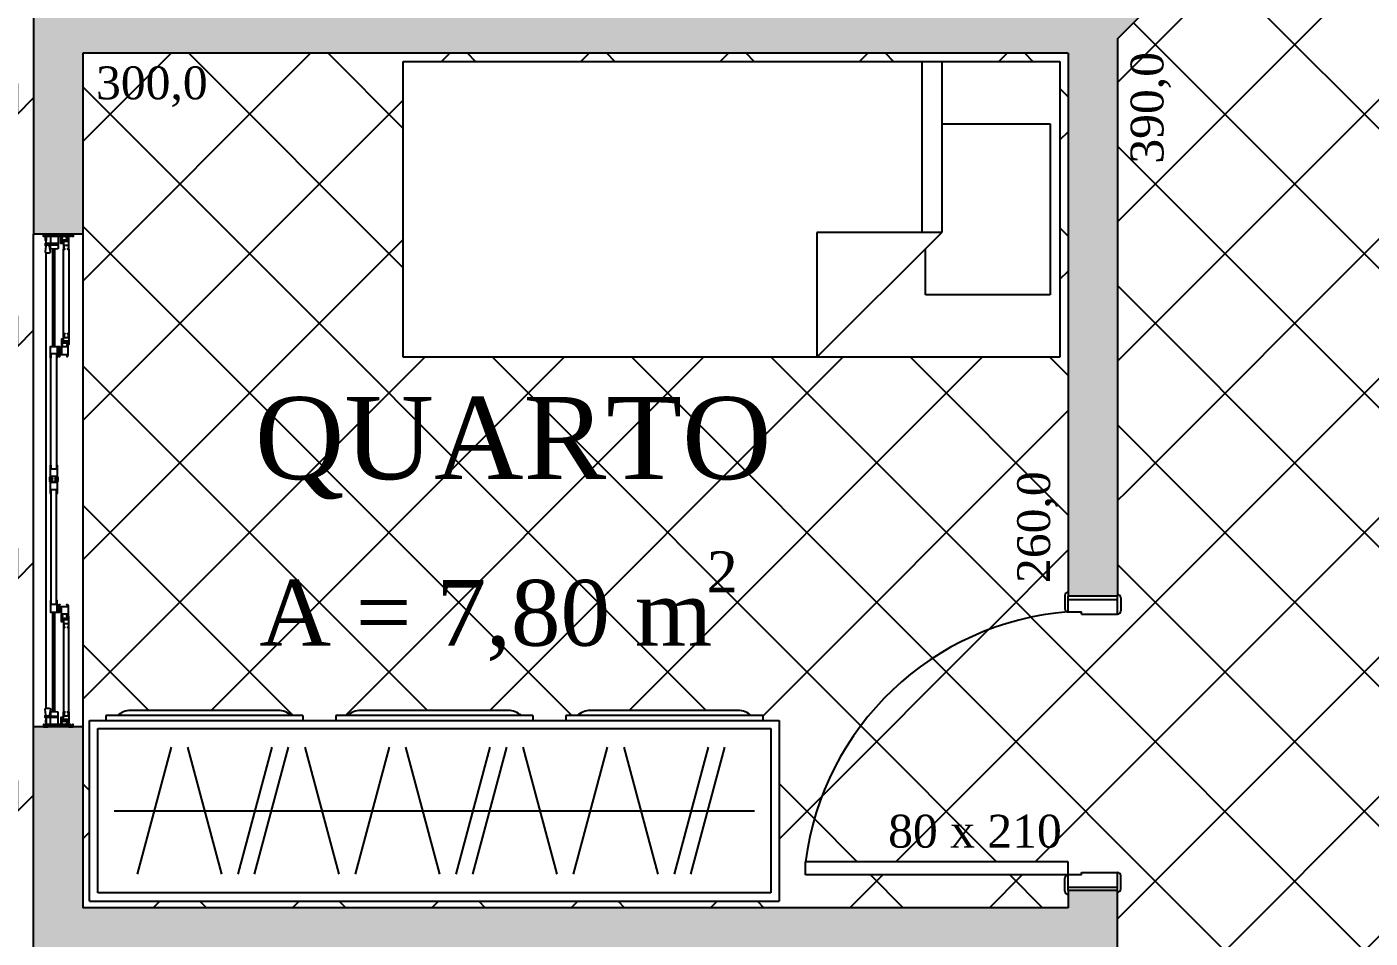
# Model space of a CAD drawing. Header units: millimetres. Extents: x 5728 to 12128, y -948 to 8052.
# Drawn here: x 6296.2 to 6705.2, y 5476.9 to 5754.2 of the extents above; entities that cross this region are included whole.
import ezdxf
from ezdxf.enums import TextEntityAlignment as Align

# ---------------------------------------------------------------- set-up
doc = ezdxf.new("R2010")
doc.units = ezdxf.units.MM
doc.header["$MEASUREMENT"] = 0
for name, color, linetype in [('001 - 0.150 Color', 1, 'Continuous'), ('003 - 0.250 Color', 3, 'Continuous'), ('004 - 0.150 Color', 4, 'Continuous'), ('005 - 0.350 Color', 5, 'Continuous'), ('007 - 0.200', 7, 'Continuous'), ('253 - 0.150 Color', 253, 'Continuous')]:
    doc.layers.add(name, color=color, linetype=linetype)
doc.styles.add('style4', font='romantic.ttf')

msp = doc.modelspace()

# ---------------------------------------------------------------- hatches: boundary and pattern name
at = {"layer": '003 - 0.250 Color', "ltscale": 2.5}
h = msp.add_hatch(dxfattribs=at)
h.set_pattern_fill('GRASS', color=256, scale=50, style=0)
h.paths.add_polyline_path([(7193.98, 6626.81), (6098.23, 6089.81), (6098.23, 5196.13), (6298.23, 5196.13), (6298.23, 5266.13), (6298.23, 5416.13), (6298.23, 5541.13), (6298.23, 5691.13), (6298.23, 5761.13), (6403.23, 5761.13), (6403.23, 5822.5), (6520.04, 5939.32), (6562.47, 5981.74), (6636.85, 6056.13), (6698.23, 6056.13), (6698.23, 6161.13), (6768.23, 6161.13), (6918.23, 6161.13), (7043.23, 6161.13), (7193.23, 6161.13), (7263.23, 6161.13), (7263.23, 5846.13), (7363.23, 5846.13), (7363.23, 5788.63), (7363.23, 5688.63), (7363.23, 5571.13), (7363.23, 5421.13), (7363.23, 5346.13), (7113.23, 5346.13), (7113.23, 5289.88), (7788.08, 5289.88), (7788.08, 5414.56), (7392.01, 6222.73)])
h.paths.add_polyline_path([(7365.02, 5543.59), (7365.02, 5442.25), (7380.59, 5442.25), (7380.59, 5543.59)], flags=24)
h.paths.add_polyline_path([(7365.06, 5787.94), (7365.06, 5686.68), (7380.39, 5686.68), (7380.39, 5787.94)], flags=24)
h.paths.add_polyline_path([(6508.7, 5932.67), (6569.9, 5993.87), (6558.88, 6004.89), (6497.68, 5943.68)], flags=24)
h.paths.add_polyline_path([(6802.81, 6162.76), (6896.82, 6162.76), (6896.82, 6178.52), (6802.81, 6178.52)], flags=24)
h.paths.add_polyline_path([(7077.81, 6162.76), (7171.82, 6162.76), (7171.82, 6178.52), (7077.81, 6178.52)], flags=24)
h.paths.add_polyline_path([(6296.6, 5575.71), (6296.6, 5669.72), (6280.84, 5669.72), (6280.84, 5575.71)], flags=24)
h.paths.add_polyline_path([(6296.6, 5300.71), (6296.6, 5394.72), (6280.84, 5394.72), (6280.84, 5300.71)], flags=24)
at = {"layer": '005 - 0.350 Color', "ltscale": 2.5}
for points in [[(6530.65, 5928.71), (6527.31, 5932.05, -0.003026), (6527.31, 5932.05), (6520.04, 5939.32), (6403.23, 5822.5), (6403.23, 5761.13), (6298.23, 5761.13), (6298.23, 5691.13), (6313.23, 5691.13), (6313.23, 5746.13), (6613.23, 5746.13), (6613.23, 5580.93), (6628.23, 5580.93), (6628.23, 5750.52), (6648.88, 5771.16), (6638.27, 5781.77), (6617.63, 5761.13), (6418.23, 5761.13), (6418.23, 5816.29)], [(6313.23, 5541.13), (6298.23, 5541.13), (6298.23, 5416.13), (6313.23, 5416.13), (6313.23, 5471.13), (6613.23, 5471.13), (6613.23, 5465.93), (6628.23, 5465.93), (6628.23, 5491.33), (6613.23, 5491.33), (6613.23, 5486.13), (6313.23, 5486.13)]]:
    msp.add_hatch(color=256, dxfattribs=at).paths.add_polyline_path(points)
at = {"layer": '253 - 0.150 Color', "ltscale": 2.5}
h = msp.add_hatch(dxfattribs=at)
h.set_pattern_fill('NET', color=256, scale=240, angle=45, style=0)
h.paths.add_polyline_path([(7098.23, 5831.13), (7083.53, 5831.13, -0.414214), (7082.53, 5830.13), (7078.53, 5830.13, -0.414214), (7077.53, 5831.13), (7077.53, 5842.13), (7078.23, 5842.13), (7078.23, 5846.13, 0.35555), (7002.23, 5926.13), (7002.23, 5846.13), (6998.23, 5846.13), (6998.23, 5842.13), (6998.93, 5842.13), (6998.93, 5831.13, -0.414214), (6997.93, 5830.13), (6993.93, 5830.13, -0.414214), (6992.93, 5831.13), (6968.53, 5831.13, -0.414214), (6967.53, 5830.13), (6963.53, 5830.13, -0.414214), (6962.53, 5831.13), (6962.53, 5842.13), (6963.23, 5842.13), (6963.23, 5846.13), (6959.23, 5846.13), (6959.23, 5926.13, 0.35555), (6883.23, 5846.13), (6883.23, 5842.13), (6883.93, 5842.13), (6883.93, 5831.13, -0.414214), (6882.93, 5830.13), (6878.93, 5830.13, -0.414214), (6877.93, 5831.13), (6708.84, 5831.13), (6705.52, 5827.8, -0.414214), (6705.52, 5826.39), (6702.69, 5823.56, -0.414214), (6701.27, 5823.56), (6693.5, 5831.34), (6693.99, 5831.83), (6691.16, 5834.66), (6687.16, 5834.66), (6687.16, 5904.66, 0.661173), (6641.64, 5785.19, -0.009594), (6641.66, 5785.16), (6644.49, 5782.34), (6644.99, 5782.83), (6652.77, 5775.05, -0.414214), (6652.77, 5773.64), (6649.94, 5770.81, -0.414214), (6648.52, 5770.81), (6628.23, 5750.52), (7051.23, 5750.52), (7051.23, 5752.28), (7096.23, 5752.28), (7096.23, 5750.52), (7098.23, 5750.52)])
h.paths.add_polyline_path([(7048.73, 5746.03), (7051.23, 5746.03), (7051.23, 5750.52), (6628.23, 5750.52), (6628.23, 5612.71), (6750.13, 5612.71, -0.099811), (6770.13, 5713.53), (6830.13, 5713.53, -0.414214), (6835.13, 5708.53), (6835.13, 5703.53, -0.350338), (6831.23, 5698.65), (6831.23, 5612.71), (7031.23, 5612.71), (7031.23, 5658.42), (7051.23, 5669.97), (7051.23, 5677.53), (7048.73, 5677.53), (7048.73, 5710.53), (7051.23, 5710.53), (7051.23, 5713.03), (7048.73, 5713.03)])
h.paths.add_polyline_path([(6648.68, 5779.22), (6648.68, 5823.64), (6674.48, 5823.64), (6674.48, 5779.22)], flags=24)
h.paths.add_polyline_path([(7100.08, 5791.81), (7100.08, 5831.16), (7081.89, 5831.16), (7081.89, 5791.81)], flags=9)
h.paths.add_polyline_path([(6709.81, 5811.98), (6749.16, 5811.98), (6749.16, 5830.17), (6709.81, 5830.17)], flags=24)
h.paths.add_polyline_path([(6686.84, 5845.17), (6686.84, 5902.05), (6671.51, 5902.05), (6671.51, 5845.17)], flags=24)
h.paths.add_polyline_path([(7018.47, 5844.66), (7018.47, 5901.54), (7003.13, 5901.54), (7003.13, 5844.66)], flags=24)
h.paths.add_polyline_path([(6959.22, 5844.66), (6959.22, 5901.54), (6943.88, 5901.54), (6943.88, 5844.66)], flags=24)
h.paths.add_polyline_path([(6850.18, 5634.66), (7018.04, 5634.66), (7018.04, 5672.94), (6850.18, 5672.94)], flags=24)
h.paths.add_polyline_path([(6869.17, 5594.66), (6999.05, 5594.66), (6999.05, 5632.94), (6869.17, 5632.94)], flags=9)
h.paths.add_polyline_path([(6647.38, 5710.2), (6647.38, 5749.55), (6629.19, 5749.55), (6629.19, 5710.2)], flags=24)
h = msp.add_hatch(dxfattribs=at)
h.set_pattern_fill('NET', color=256, scale=240, angle=45, style=0)
h.paths.add_polyline_path([(6410.73, 5743.63), (6610.73, 5743.63), (6610.73, 5700.03), (6613.23, 5699.98), (6613.23, 5746.13), (6313.23, 5746.13), (6313.23, 5705.56), (6410.73, 5703.75)])
h.paths.add_polyline_path([(6410.73, 5703.75), (6313.23, 5705.56), (6313.23, 5691.13), (6313.23, 5541.13), (6313.23, 5512.4), (6315.23, 5512.47), (6315.23, 5543.13), (6320.23, 5543.13), (6320.23, 5544.63), (6323.73, 5544.63, -0.181335), (6327.92, 5546.13), (6372.55, 5546.13, -0.181335), (6376.73, 5544.63), (6380.23, 5544.63), (6380.23, 5543.13), (6390.23, 5543.13), (6390.23, 5544.63), (6393.73, 5544.63, -0.181335), (6397.92, 5546.13), (6442.55, 5546.13, -0.181335), (6446.73, 5544.63), (6450.23, 5544.63), (6450.23, 5543.13), (6460.23, 5543.13), (6460.23, 5544.63), (6463.73, 5544.63, -0.181335), (6467.92, 5546.13), (6512.55, 5546.13, -0.181335), (6516.73, 5544.63), (6520.23, 5544.63), (6520.23, 5543.13), (6525.23, 5543.13), (6525.23, 5520.24), (6538.49, 5520.73, -0.288229), (6613.23, 5576.13, -0.414214), (6612.23, 5577.13), (6612.23, 5581.13, -0.414214), (6613.23, 5582.13), (6613.23, 5699.98), (6610.73, 5700.03), (6610.73, 5653.63), (6410.73, 5653.63)])
h.paths.add_polyline_path([(6538.49, 5520.73), (6525.23, 5520.24), (6525.23, 5488.13), (6315.23, 5488.13), (6315.23, 5512.47), (6313.23, 5512.4), (6313.23, 5486.13), (6613.23, 5486.13), (6613.23, 5490.13, -0.414214), (6612.23, 5491.13), (6612.23, 5496.13), (6533.23, 5496.13), (6533.23, 5500.13, -0.061063)])
h.paths.add_polyline_path([(6314.2, 5726.98), (6353.55, 5726.98), (6353.55, 5745.17), (6314.2, 5745.17)], flags=24)
h.paths.add_polyline_path([(6362.28, 5555.55), (6509.44, 5555.55), (6509.44, 5591.94), (6362.28, 5591.94)], flags=24)
h.paths.add_polyline_path([(6500.15, 5578.95), (6515.64, 5578.95), (6515.64, 5597.7), (6500.15, 5597.7)], flags=24)
h.paths.add_polyline_path([(6359.32, 5602.11), (6529.17, 5602.11), (6529.17, 5649.43), (6359.32, 5649.43)], flags=24)
h.paths.add_polyline_path([(6612.58, 5581.88), (6612.58, 5621.26), (6594.27, 5621.26), (6594.27, 5581.88)], flags=25)
h = msp.add_hatch(dxfattribs=at)
h.set_pattern_fill('NET', color=256, scale=240, angle=45, style=0)
h.paths.add_polyline_path([(7048.73, 5514.03), (7051.23, 5514.03), (7051.23, 5516.53), (7048.73, 5516.53), (7048.73, 5549.53), (7051.23, 5549.53), (7051.23, 5557.08), (7031.23, 5568.63), (7031.23, 5612.71), (6831.23, 5612.71), (6831.23, 5528.4, -0.350338), (6835.13, 5523.53), (6835.13, 5518.53, -0.414214), (6830.13, 5513.53), (6770.13, 5513.53, -0.098228), (6750.13, 5612.71), (6628.23, 5612.71), (6628.23, 5581.43, -0.414214), (6629.23, 5580.43), (6629.23, 5576.43, -0.414214), (6628.23, 5575.43), (6617.23, 5575.43), (6617.23, 5576.13), (6613.23, 5576.13, 0.35555), (6533.23, 5500.13), (6613.23, 5500.13), (6613.23, 5496.13), (6617.23, 5496.13), (6617.23, 5496.83), (6628.23, 5496.83, -0.414214), (6629.23, 5495.83), (6629.23, 5491.83, -0.414214), (6628.23, 5490.83), (6628.23, 5466.43, -0.414214), (6629.23, 5465.43), (6629.23, 5461.43, -0.414214), (6628.23, 5460.43), (6617.23, 5460.43), (6617.23, 5461.13), (6613.23, 5461.13), (6613.23, 5457.13), (6533.23, 5457.13, 0.35555), (6613.23, 5381.13), (6617.23, 5381.13), (6617.23, 5381.83), (6628.23, 5381.83, -0.414214), (6629.23, 5380.83), (6629.23, 5376.83, -0.414214), (6628.23, 5375.83), (6628.23, 5368.73), (7097.23, 5368.73), (7097.23, 5370.83, -0.414214), (7098.23, 5371.83), (7109.23, 5371.83), (7109.23, 5371.13), (7113.23, 5371.13), (7113.23, 5375.13), (7193.23, 5375.13, 0.35555), (7113.23, 5451.13), (7109.23, 5451.13), (7109.23, 5450.43), (7098.23, 5450.43, -0.414214), (7097.23, 5451.43), (7097.23, 5455.43, -0.414214), (7098.23, 5456.43), (7098.23, 5612.71), (7096.23, 5612.71), (7096.23, 5474.78), (7051.23, 5474.78), (7051.23, 5481.03), (7048.73, 5481.03)])
h.paths.add_polyline_path([(6869.17, 5594.66), (6999.05, 5594.66), (6999.05, 5632.94), (6869.17, 5632.94)], flags=9)
h.paths.add_polyline_path([(6998.43, 5563.97), (7013.92, 5563.97), (7013.92, 5582.72), (6998.43, 5582.72)], flags=24)
h.paths.add_polyline_path([(6844.76, 5540.58), (7006.69, 5540.58), (7006.69, 5576.92), (6844.76, 5576.92)], flags=24)
h.paths.add_polyline_path([(6629.2, 5361.8), (6668.55, 5361.8), (6668.55, 5379.99), (6629.2, 5379.99)], flags=9)
h.paths.add_polyline_path([(7111.45, 5374.76), (7168.33, 5374.76), (7168.33, 5390.09), (7111.45, 5390.09)], flags=24)
h.paths.add_polyline_path([(6556.94, 5501.64), (6613.82, 5501.64), (6613.82, 5516.98), (6556.94, 5516.98)], flags=24)
h.paths.add_polyline_path([(6556.94, 5442.82), (6613.82, 5442.82), (6613.82, 5458.15), (6556.94, 5458.15)], flags=24)

# ---------------------------------------------------------------- linework, layer by layer
at = {"layer": '001 - 0.150 Color', "linetype": 'Continuous'}
for p, q in [((6410.73, 5743.63), (6610.73, 5743.63)), ((6410.73, 5653.63), (6410.73, 5743.63)), ((6574.73, 5743.63), (6574.73, 5691.63)), ((6610.73, 5743.63), (6610.73, 5653.63)), ((6574.73, 5691.63), (6536.73, 5691.63)), ((6536.73, 5691.63), (6536.73, 5653.63)), ((6536.73, 5653.63), (6574.73, 5691.63)), ((6610.73, 5653.63), (6410.73, 5653.63))]:
    msp.add_line(p, q, dxfattribs=at)
at = {"layer": '001 - 0.150 Color'}
for p, q in [((6298.23, 5541.13), (6298.23, 5691.13)), ((6302.04, 5688.23), (6302.04, 5690.39)), ((6303.33, 5690.39), (6303.33, 5688.29)), ((6313.23, 5691.13), (6313.23, 5541.13)), ((6302.04, 5546.82), (6302.04, 5685.43)), ((6304.08, 5656.92), (6304.08, 5686.51)), ((6304.66, 5656.92), (6304.66, 5686.49)), ((6612.23, 5581.13), (6612.23, 5577.13)), ((6613.23, 5576.13), (6613.23, 5580.93)), ((6613.23, 5579.93), (6628.23, 5579.93)), ((6628.23, 5575.43), (6628.23, 5580.93)), ((6629.23, 5580.43), (6629.23, 5576.43)), ((6304.08, 5545.75), (6304.08, 5576.08)), ((6304.66, 5545.76), (6304.66, 5576.08)), ((6613.23, 5576.13), (6617.23, 5576.13)), ((6617.23, 5575.43), (6617.23, 5576.13)), ((6617.23, 5575.43), (6628.23, 5575.43)), ((6302.04, 5544.02), (6302.04, 5541.87)), ((6302.04, 5541.87), (6302.04, 5544.02)), ((6303.33, 5541.87), (6303.33, 5543.97)), ((6315.23, 5543.13), (6525.23, 5543.13)), ((6315.23, 5488.13), (6315.23, 5543.13)), ((6525.23, 5543.13), (6525.23, 5488.13)), ((6317.73, 5540.63), (6522.73, 5540.63)), ((6317.73, 5490.63), (6317.73, 5540.63)), ((6522.73, 5540.63), (6522.73, 5490.63)), ((6322.73, 5515.63), (6517.73, 5515.63)), ((6613.23, 5500.13), (6533.23, 5500.13)), ((6533.23, 5496.13), (6533.23, 5500.13)), ((6613.23, 5496.13), (6533.23, 5496.13)), ((6612.23, 5491.13), (6612.23, 5495.13)), ((6613.23, 5496.13), (6613.23, 5496.13)), ((6617.23, 5496.83), (6628.23, 5496.83)), ((6617.23, 5496.13), (6617.23, 5496.83)), ((6628.23, 5491.33), (6628.23, 5496.83)), ((6628.23, 5496.83), (6628.23, 5496.83)), ((6629.23, 5491.83), (6629.23, 5495.83)), ((6522.73, 5490.63), (6317.73, 5490.63)), ((6613.23, 5492.33), (6628.23, 5492.33)), ((6628.23, 5490.83), (6628.23, 5490.83)), ((6315.23, 5488.13), (6525.23, 5488.13))]:
    msp.add_line(p, q, dxfattribs=at)
at = {"layer": '001 - 0.150 Color', "ltscale": 2.5}
for p, q in [((6613.23, 5496.13), (6613.23, 5500.13)), ((6617.23, 5496.13), (6613.23, 5496.13)), ((6613.23, 5491.33), (6613.23, 5496.13))]:
    msp.add_line(p, q, dxfattribs=at)
at = {"layer": '001 - 0.150 Color'}
for points in [[(6306.67, 5690.39), (6306.67, 5689.39), (6306.53, 5689.39), (6306.53, 5690.39), (6302.01, 5690.39), (6302.01, 5689.13), (6301.87, 5689.13), (6301.87, 5690.39), (6301.82, 5690.47), (6301.87, 5690.52), (6301.87, 5690.99), (6301.37, 5690.99), (6301.37, 5690.52), (6301.42, 5690.47), (6301.37, 5690.39), (6301.23, 5690.39), (6301.23, 5691.13), (6302.51, 5691.13), (6302.51, 5690.99), (6302.01, 5690.99), (6302.01, 5690.54), (6309.45, 5690.54), (6309.45, 5690.99), (6308.95, 5690.99), (6308.95, 5691.13), (6310.23, 5691.13), (6310.23, 5690.39), (6310.09, 5690.39), (6310.04, 5690.47), (6310.09, 5690.52), (6310.09, 5690.99), (6309.59, 5690.99), (6309.59, 5690.52), (6309.64, 5690.47), (6309.59, 5690.39), (6308.57, 5690.39), (6308.57, 5689.39), (6308.43, 5689.39), (6308.43, 5690.39)], [(6306.67, 5541.87), (6306.67, 5542.87), (6306.53, 5542.87), (6306.53, 5541.87), (6302.01, 5541.87), (6302.01, 5543.13), (6301.87, 5543.13), (6301.87, 5541.87), (6301.82, 5541.78), (6301.87, 5541.73), (6301.87, 5541.27), (6301.37, 5541.27), (6301.37, 5541.73), (6301.42, 5541.78), (6301.37, 5541.87), (6301.23, 5541.87), (6301.23, 5541.13), (6302.51, 5541.13), (6302.51, 5541.27), (6302.01, 5541.27), (6302.01, 5541.72), (6309.45, 5541.72), (6309.45, 5541.27), (6308.95, 5541.27), (6308.95, 5541.13), (6310.23, 5541.13), (6310.23, 5541.87), (6310.09, 5541.87), (6310.04, 5541.78), (6310.09, 5541.73), (6310.09, 5541.27), (6309.59, 5541.27), (6309.59, 5541.73), (6309.64, 5541.78), (6309.59, 5541.87), (6308.57, 5541.87), (6308.57, 5542.87), (6308.43, 5542.87), (6308.43, 5541.87)]]:
    msp.add_lwpolyline(points, close=True, dxfattribs=at)
for points in [[(6305.73, 5690.39), (6305.73, 5686.88, -0.357337), (6305.49, 5686.58, -0.099331), (6303.57, 5686.58, -0.357337), (6303.33, 5686.88), (6303.33, 5687.83)], [(6303.31, 5687.63), (6303.31, 5687.83), (6301.73, 5687.83), (6301.73, 5687.63), (6301.8, 5687.63, -0.453094), (6301.95, 5687.46), (6301.73, 5685.77, 0.453094), (6302.03, 5685.43), (6303.03, 5685.43, 0.453094), (6303.33, 5685.77), (6303.1, 5687.46, -0.453094), (6303.25, 5687.63), (6303.31, 5687.63)], [(6303.31, 5544.62), (6303.31, 5544.42), (6301.73, 5544.42), (6301.73, 5544.62), (6301.8, 5544.62, 0.453094), (6301.95, 5544.79), (6301.73, 5546.48, -0.453094), (6302.03, 5546.82), (6303.03, 5546.82, -0.453094), (6303.33, 5546.48), (6303.1, 5544.79, 0.453094), (6303.25, 5544.62), (6303.31, 5544.62)], [(6305.73, 5541.87), (6305.73, 5545.38, 0.357337), (6305.49, 5545.67, 0.099331), (6303.57, 5545.67, 0.357337), (6303.33, 5545.38), (6303.33, 5544.42)]]:
    msp.add_lwpolyline(points, format="xyb", dxfattribs=at)
for points in [[(6306.67, 5689.27), (6306.67, 5689.06), (6307.02, 5689.06), (6307.02, 5688.81), (6306.92, 5688.81), (6306.92, 5688.94), (6306.67, 5688.94), (6306.67, 5688.39), (6306.92, 5688.39), (6306.92, 5688.51), (6307.02, 5688.51), (6307.02, 5688.27), (6306.55, 5688.27), (6306.55, 5689.39), (6306.71, 5689.39), (6306.71, 5689.54), (6306.68, 5689.54), (6306.68, 5689.79), (6306.78, 5690.14, -1), (6306.89, 5690.11), (6306.8, 5689.77), (6306.8, 5689.39), (6308.3, 5689.39), (6308.3, 5689.77), (6308.21, 5690.11, -1), (6308.33, 5690.14), (6308.42, 5689.79), (6308.42, 5689.54), (6308.39, 5689.54), (6308.39, 5689.39), (6308.55, 5689.39), (6308.55, 5689.27)], [(6305.25, 5653.43), (6305.25, 5654.63), (6303.49, 5654.63), (6303.49, 5653.43), (6303.37, 5653.43), (6303.37, 5656.92), (6306.05, 5656.92, -0.414214), (6306.22, 5656.75), (6306.22, 5656.64), (6306.12, 5656.64), (6306.12, 5656.77), (6305.99, 5656.77), (6305.99, 5656.22), (6306.12, 5656.22), (6306.12, 5656.34), (6306.22, 5656.34), (6306.22, 5655.46, -0.957391), (6306.1, 5655.45), (6306.05, 5656.05, 0.388979), (6306, 5656.1), (6305.92, 5656.1, -0.39085), (6305.87, 5656.14), (6305.83, 5656.72, 0.39085), (6305.78, 5656.77), (6305.42, 5656.77, 0.414214), (6305.37, 5656.72), (6305.37, 5653.43)], [(6305.84, 5655.06), (6305.94, 5655.06), (6305.94, 5655.18), (6306.07, 5655.18), (6306.07, 5654.63), (6305.94, 5654.63), (6305.94, 5654.76), (6305.84, 5654.76), (6305.84, 5654.2, 0.414214), (6306.17, 5653.88), (6306.17, 5654), (6306.17, 5654, -0.414214), (6305.96, 5654.2), (6305.96, 5654.5), (6308.57, 5654.5), (6308.57, 5654.2, -0.414214), (6308.37, 5654), (6308.37, 5654), (6308.37, 5653.88), (6308.37, 5653.88, 0.414214), (6308.69, 5654.2), (6308.69, 5657.99), (6308.57, 5657.99), (6308.57, 5656.79), (6306.81, 5656.79), (6306.81, 5657.99), (6306.69, 5657.99), (6306.69, 5654.62), (6306.24, 5654.62), (6306.18, 5655.32), (6306.02, 5655.32), (6305.96, 5655.96, 0.957391), (6305.84, 5655.96)], [(6306.81, 5658.11), (6306.81, 5658.32), (6307.16, 5658.32), (6307.16, 5658.56), (6307.06, 5658.56), (6307.06, 5658.44), (6306.81, 5658.44), (6306.81, 5658.99), (6307.06, 5658.99), (6307.06, 5658.86), (6307.16, 5658.86), (6307.16, 5659.11), (6306.69, 5659.11), (6306.69, 5657.99), (6306.85, 5657.99), (6306.85, 5657.84), (6306.82, 5657.84), (6306.82, 5657.59), (6306.92, 5657.23, 1), (6307.03, 5657.26), (6306.94, 5657.6), (6306.94, 5657.99), (6308.44, 5657.99), (6308.44, 5657.6), (6308.35, 5657.26, 1), (6308.47, 5657.23), (6308.56, 5657.59), (6308.56, 5657.84), (6308.53, 5657.84), (6308.53, 5657.99), (6308.69, 5657.99), (6308.69, 5658.11)], [(6303.36, 5617.04), (6303.67, 5617.04), (6303.67, 5616.92), (6303.52, 5616.92), (6303.52, 5616.79), (6303.42, 5616.79), (6303.42, 5616.92), (6303.29, 5616.92), (6303.29, 5616.37), (6303.42, 5616.37), (6303.42, 5616.49), (6303.52, 5616.49), (6303.52, 5616.25), (6303.17, 5616.25), (6303.17, 5617.14), (6303.37, 5617.34), (6303.37, 5620.83), (6303.49, 5620.83), (6303.49, 5619.63), (6305.25, 5619.63), (6305.25, 5620.83), (6305.37, 5620.83), (6305.37, 5617.34), (6305.57, 5617.14), (6305.57, 5616.25), (6305.22, 5616.25), (6305.22, 5616.49), (6305.32, 5616.49), (6305.32, 5616.37), (6305.45, 5616.37), (6305.45, 5616.92), (6305.32, 5616.92), (6305.32, 5616.79), (6305.22, 5616.79), (6305.22, 5616.92), (6305.07, 5616.92), (6305.07, 5617.04), (6305.39, 5617.04, 0.668179), (6305.42, 5617.12), (6305.2, 5617.34), (6303.54, 5617.34), (6303.33, 5617.12, 0.668179)], [(6305.2, 5615.61), (6305.42, 5615.83, 0.668179), (6305.39, 5615.92), (6304.82, 5615.92), (6304.82, 5616.04), (6304.97, 5616.04), (6304.93, 5616.27), (6304.85, 5616.27, -0.668179), (6304.83, 5616.32), (6304.91, 5616.39), (6304.82, 5616.84, -1), (6304.94, 5616.86), (6305.09, 5616.04), (6305.57, 5616.04), (6305.57, 5615.81), (6305.37, 5615.61), (6305.37, 5612.12), (6305.25, 5612.12), (6305.25, 5613.32), (6303.49, 5613.32), (6303.49, 5612.12), (6303.37, 5612.12), (6303.37, 5615.61), (6303.17, 5615.81), (6303.17, 5616.04), (6303.65, 5616.04), (6303.8, 5616.86, -1), (6303.92, 5616.84), (6303.84, 5616.39), (6303.91, 5616.32, -0.668179), (6303.89, 5616.27), (6303.82, 5616.27), (6303.78, 5616.04), (6303.92, 5616.04), (6303.92, 5615.92), (6303.36, 5615.92, 0.668179), (6303.33, 5615.83), (6303.54, 5615.61)], [(6306.22, 5577.54, 0.957391), (6306.1, 5577.55), (6306.05, 5576.95, -0.388979), (6306, 5576.9), (6305.92, 5576.9, 0.39085), (6305.87, 5576.86), (6305.83, 5576.28, -0.39085), (6305.78, 5576.23), (6305.42, 5576.23, -0.414214), (6305.37, 5576.28), (6305.37, 5579.57), (6305.25, 5579.57), (6305.25, 5578.37), (6303.49, 5578.37), (6303.49, 5579.57), (6303.37, 5579.57), (6303.37, 5576.08), (6306.05, 5576.08, 0.414214), (6306.22, 5576.25), (6306.22, 5576.36), (6306.12, 5576.36), (6306.12, 5576.23), (6305.99, 5576.23), (6305.99, 5576.78), (6306.12, 5576.78), (6306.12, 5576.66), (6306.22, 5576.66)], [(6305.84, 5577.2), (6305.94, 5577.2), (6305.94, 5577.07), (6306.07, 5577.07), (6306.07, 5577.62), (6305.94, 5577.62), (6305.94, 5577.5), (6305.84, 5577.5), (6305.84, 5578.05, -0.414214), (6306.17, 5578.38), (6306.17, 5578.26), (6306.17, 5578.26, 0.414214), (6305.96, 5578.05), (6305.96, 5577.76), (6308.57, 5577.76), (6308.57, 5578.05, 0.414214), (6308.37, 5578.26), (6308.37, 5578.26), (6308.37, 5578.38), (6308.37, 5578.38, -0.414214), (6308.69, 5578.05), (6308.69, 5574.27), (6308.57, 5574.27), (6308.57, 5575.47), (6306.81, 5575.47), (6306.81, 5574.27), (6306.69, 5574.27), (6306.69, 5577.64), (6306.24, 5577.64), (6306.18, 5576.94), (6306.02, 5576.94), (6305.96, 5576.29, -0.957391), (6305.84, 5576.3)], [(6306.81, 5574.15), (6306.81, 5573.94), (6307.16, 5573.94), (6307.16, 5573.69), (6307.06, 5573.69), (6307.06, 5573.82), (6306.81, 5573.82), (6306.81, 5573.27), (6307.06, 5573.27), (6307.06, 5573.39), (6307.16, 5573.39), (6307.16, 5573.15), (6306.69, 5573.15), (6306.69, 5574.27), (6306.85, 5574.27), (6306.85, 5574.42), (6306.82, 5574.42), (6306.82, 5574.67), (6306.92, 5575.02, -1), (6307.03, 5574.99), (6306.94, 5574.65), (6306.94, 5574.27), (6308.44, 5574.27), (6308.44, 5574.65), (6308.35, 5574.99, -1), (6308.47, 5575.02), (6308.56, 5574.67), (6308.56, 5574.42), (6308.53, 5574.42), (6308.53, 5574.27), (6308.69, 5574.27), (6308.69, 5574.15)], [(6306.67, 5542.99), (6306.67, 5543.2), (6307.02, 5543.2), (6307.02, 5543.44), (6306.92, 5543.44), (6306.92, 5543.32), (6306.67, 5543.32), (6306.67, 5543.87), (6306.92, 5543.87), (6306.92, 5543.74), (6307.02, 5543.74), (6307.02, 5543.99), (6306.55, 5543.99), (6306.55, 5542.87), (6306.71, 5542.87), (6306.71, 5542.72), (6306.68, 5542.72), (6306.68, 5542.47), (6306.78, 5542.11, 1), (6306.89, 5542.14), (6306.8, 5542.48), (6306.8, 5542.87), (6308.3, 5542.87), (6308.3, 5542.48), (6308.21, 5542.14, 1), (6308.33, 5542.11), (6308.42, 5542.47), (6308.42, 5542.72), (6308.39, 5542.72), (6308.39, 5542.87), (6308.55, 5542.87), (6308.55, 5542.99)]]:
    msp.add_lwpolyline(points, format="xyb", close=True, dxfattribs=at)
for points in [[(6308.83, 5689.84), (6308.83, 5688.84), (6307.47, 5688.84), (6307.47, 5689.04), (6307.35, 5689.04)], [(6307.35, 5689.04), (6307.35, 5686.53), (6307.75, 5686.53), (6307.75, 5686.65), (6307.47, 5686.65), (6307.47, 5687.73), (6308.83, 5687.73), (6308.83, 5686.65), (6308.55, 5686.65), (6308.55, 5686.53), (6308.95, 5686.53), (6308.95, 5689.84), (6308.83, 5689.84)], [(6305.53, 5687.83), (6305.53, 5688.23), (6301.73, 5688.23), (6301.73, 5687.83), (6305.53, 5687.83)], [(6308.83, 5657.54), (6308.83, 5658.54), (6307.47, 5658.54), (6307.47, 5658.34), (6307.35, 5658.34), (6307.35, 5660.85), (6307.75, 5660.85), (6307.75, 5660.73), (6307.47, 5660.73), (6307.47, 5659.65), (6308.83, 5659.65), (6308.83, 5660.73), (6308.55, 5660.73), (6308.55, 5660.85), (6308.95, 5660.85), (6308.95, 5657.54), (6308.83, 5657.54)], [(6308.83, 5574.72), (6308.83, 5573.72), (6307.47, 5573.72), (6307.47, 5573.92), (6307.35, 5573.92), (6307.35, 5571.41), (6307.75, 5571.41), (6307.75, 5571.53), (6307.47, 5571.53), (6307.47, 5572.61), (6308.83, 5572.61), (6308.83, 5571.53), (6308.55, 5571.53), (6308.55, 5571.41), (6308.95, 5571.41), (6308.95, 5574.72), (6308.83, 5574.72)], [(6305.53, 5544.42), (6305.53, 5544.02), (6301.73, 5544.02), (6301.73, 5544.42), (6305.53, 5544.42)], [(6307.35, 5543.22), (6307.35, 5545.73), (6307.75, 5545.73), (6307.75, 5545.61), (6307.47, 5545.61), (6307.47, 5544.53), (6308.83, 5544.53), (6308.83, 5545.61), (6308.55, 5545.61), (6308.55, 5545.73), (6308.95, 5545.73), (6308.95, 5542.42), (6308.83, 5542.42)], [(6308.83, 5542.42), (6308.83, 5543.42), (6307.47, 5543.42), (6307.47, 5543.22), (6307.35, 5543.22)]]:
    msp.add_lwpolyline(points, dxfattribs=at)
for centre, start, end in [((6613.23, 5581.13), 90, 180), ((6628.23, 5580.43), 0, 90), ((6613.23, 5577.13), 180, 270), ((6628.23, 5576.43), 270, 0), ((6613.23, 5495.13), 90, 90), ((6613.23, 5495.13), 90, 180), ((6628.23, 5495.83), 0, 90), ((6613.23, 5491.13), 180, 270), ((6628.23, 5491.83), 270, 0)]:
    msp.add_arc(centre, 1, start, end, dxfattribs=at)
at = {"layer": '004 - 0.150 Color', "linetype": 'Continuous'}
for p, q in [((6568.73, 5691.63), (6568.73, 5743.63)), ((6574.73, 5724.63), (6607.73, 5724.63)), ((6607.73, 5724.63), (6607.73, 5672.63)), ((6569.73, 5672.63), (6569.73, 5686.63)), ((6607.73, 5672.63), (6569.73, 5672.63))]:
    msp.add_line(p, q, dxfattribs=at)
at = {"layer": '004 - 0.150 Color'}
for p, q in [((6308.95, 5686.53), (6308.95, 5660.85)), ((6303.52, 5578.37), (6303.52, 5613.32)), ((6305.22, 5578.37), (6305.22, 5613.32)), ((6308.95, 5545.73), (6308.95, 5571.41)), ((6372.73, 5546.13), (6327.73, 5546.13)), ((6442.73, 5546.13), (6397.73, 5546.13)), ((6512.73, 5546.13), (6467.73, 5546.13)), ((6380.23, 5544.63), (6320.23, 5544.63)), ((6320.23, 5544.63), (6320.23, 5543.13)), ((6380.23, 5544.63), (6380.23, 5543.13)), ((6390.23, 5544.63), (6390.23, 5543.13)), ((6450.23, 5544.63), (6390.23, 5544.63)), ((6450.23, 5544.63), (6450.23, 5543.13)), ((6520.23, 5544.63), (6460.23, 5544.63)), ((6460.23, 5544.63), (6460.23, 5543.13)), ((6520.23, 5544.63), (6520.23, 5543.13)), ((6340.06, 5534.94), (6329.7, 5496.31)), ((6345.06, 5534.94), (6355.41, 5496.31)), ((6370.76, 5534.94), (6360.41, 5496.31)), ((6375.76, 5534.94), (6365.41, 5496.31)), ((6380.76, 5534.94), (6391.11, 5496.31)), ((6406.47, 5534.94), (6396.11, 5496.31)), ((6411.47, 5534.94), (6421.82, 5496.31)), ((6437.17, 5534.94), (6426.82, 5496.31)), ((6442.17, 5534.94), (6431.82, 5496.31)), ((6447.17, 5534.94), (6457.53, 5496.31)), ((6472.88, 5534.94), (6462.53, 5496.31)), ((6477.88, 5534.94), (6488.23, 5496.31)), ((6503.58, 5534.94), (6493.23, 5496.31)), ((6508.58, 5534.94), (6498.23, 5496.31))]:
    msp.add_line(p, q, dxfattribs=at)
for points in [[(6307.35, 5660.85), (6307.35, 5686.53)], [(6303.49, 5619.63), (6303.49, 5654.63)], [(6305.25, 5619.63), (6305.25, 5654.63)], [(6307.35, 5571.41), (6307.35, 5545.73)]]:
    msp.add_lwpolyline(points, dxfattribs=at)
at = {"layer": '004 - 0.150 Color', "ltscale": 2.5}
msp.add_arc((6619.92, 5488.99), 87.4, 94.3855, 172.6769, dxfattribs=at)
at = {"layer": '004 - 0.150 Color'}
for centre, start, end in [((6327.83, 5539.8), 90.8396, 130.2724), ((6372.64, 5539.8), 49.7276, 89.1604), ((6397.83, 5539.8), 90.8396, 130.2724), ((6442.64, 5539.8), 49.7276, 89.1604), ((6467.83, 5539.8), 90.8396, 130.2724), ((6512.64, 5539.8), 49.7276, 89.1604)]:
    msp.add_arc(centre, 6.33, start, end, dxfattribs=at)
at = {"layer": '005 - 0.350 Color', "ltscale": 2.5}
for p, q in [((6628.23, 5750.52), (6648.88, 5771.16)), ((6298.23, 5761.13), (6298.23, 5691.13)), ((6628.23, 5750.52), (6628.23, 5580.93)), ((6313.23, 5746.13), (6313.23, 5691.13)), ((6613.23, 5746.13), (6313.23, 5746.13)), ((6613.23, 5746.13), (6613.23, 5580.93)), ((6298.23, 5416.13), (6298.23, 5541.13)), ((6313.23, 5541.13), (6313.23, 5486.13)), ((6613.23, 5491.33), (6613.23, 5486.13)), ((6628.23, 5465.93), (6628.23, 5491.33)), ((6613.23, 5486.13), (6313.23, 5486.13))]:
    msp.add_line(p, q, dxfattribs=at)
at = {"layer": '005 - 0.350 Color', "linetype": 'Continuous'}
for p, q in [((6313.23, 5691.13), (6298.23, 5691.13)), ((6313.23, 5541.13), (6298.23, 5541.13))]:
    msp.add_line(p, q, dxfattribs=at)
at = {"layer": '005 - 0.350 Color'}
for p, q in [((6628.23, 5580.93), (6613.23, 5580.93)), ((6628.23, 5491.33), (6613.23, 5491.33))]:
    msp.add_line(p, q, dxfattribs=at)

# ---------------------------------------------------------------- texts
at = {"layer": '007 - 0.200', "ltscale": 2.5, "style": 'style4'}
msp.add_text('390,0', height=10, rotation=90, dxfattribs=at).set_placement((6632.23, 5746.52), align=Align.TOP_RIGHT)
msp.add_text('300,0', height=10, rotation=360, dxfattribs=at).set_placement((6317.23, 5742.13), align=Align.TOP_LEFT)
for s, height, p in [('QUARTO', 25, (6444.24, 5641.54)), ('2', 12.5, (6507.9, 5594.58)), ('A = 7,80 m', 20, (6435.86, 5585.84))]:
    msp.add_text(s, height=height, dxfattribs=at).set_placement(p, align=Align.TOP_CENTER)
msp.add_text('260,0', height=10, rotation=90, dxfattribs=at).set_placement((6610.71, 5584.93), align=Align.BOTTOM_LEFT)
msp.add_text('80 x 210', height=10, dxfattribs=at).set_placement((6611.27, 5514.41), align=Align.TOP_RIGHT)

doc.saveas('drawing.dxf')
